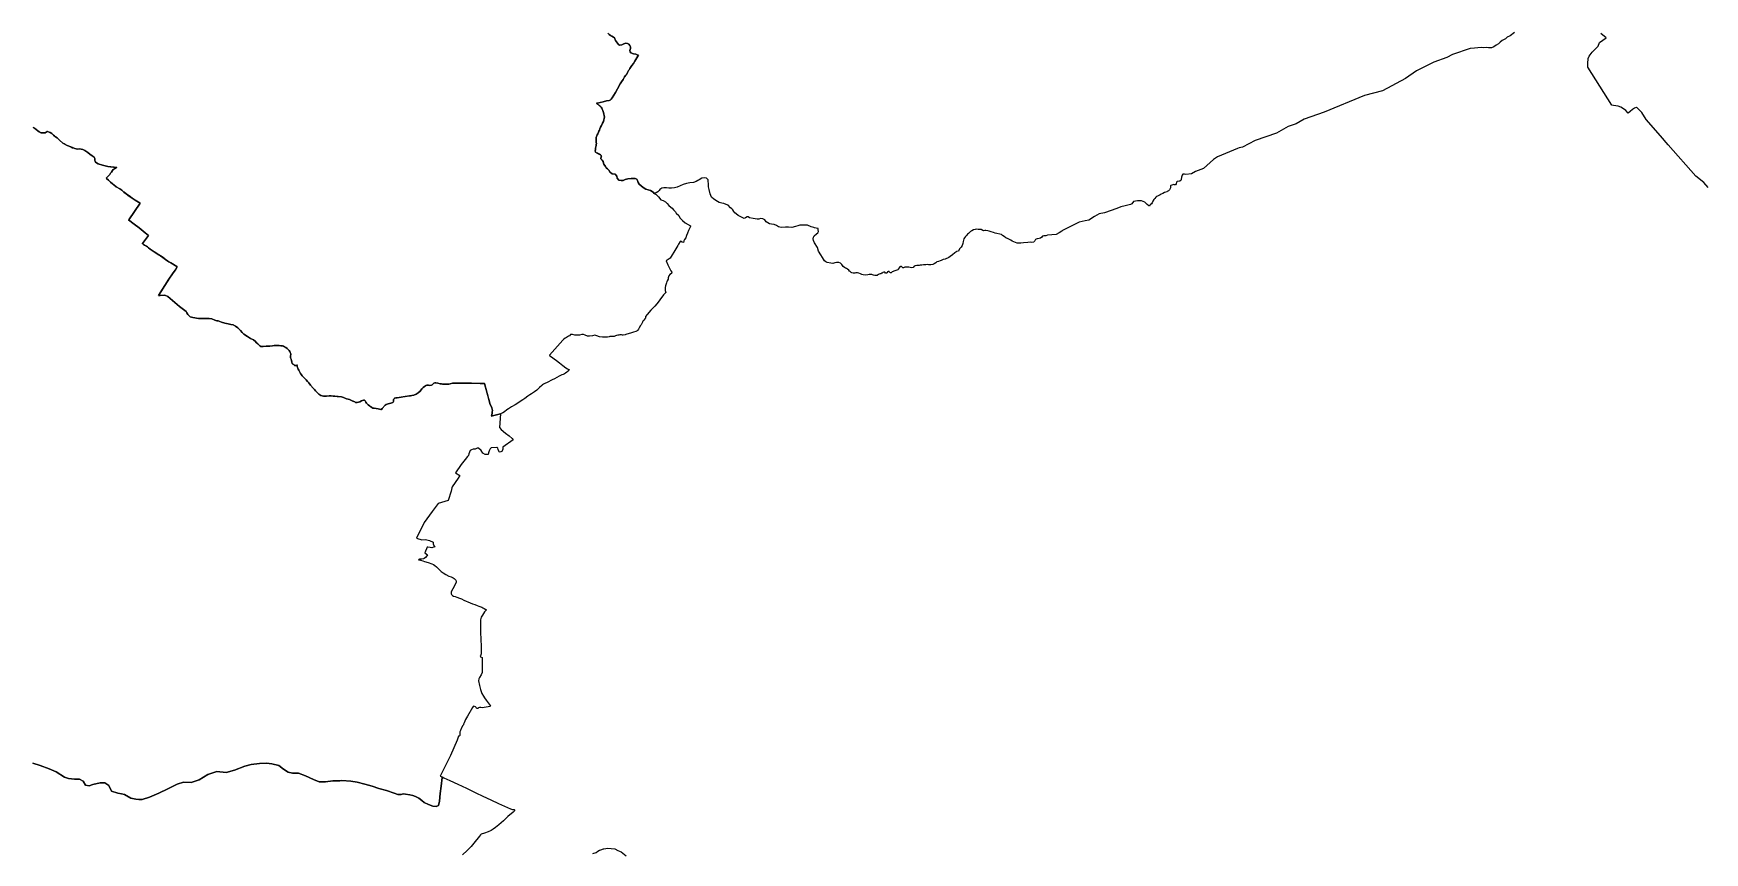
# Model space of a CAD drawing. Header units: metres. Extents: x 245125 to 394351, y 270578 to 4233311.
# Drawn here: x 273242 to 283179, y 4208666 to 4213538 of the extents above; entities that cross this region are included whole.
import ezdxf
from ezdxf.lldxf.tags import DXFTag

# ---------------------------------------------------------------- set-up
doc = ezdxf.new("R2010")
doc.units = ezdxf.units.M
doc.layers.add('ASTOTA', color=7, linetype='Continuous')
tags = doc.linetypes.add('HIDDEN', pattern=[0.375, 0.25, -0.125]).pattern_tags.tags
tags[6:7] = [DXFTag(74, 4), DXFTag(75, 0), DXFTag(340, '0'), DXFTag(46, 1.0), DXFTag(50, 0.0), DXFTag(44, 0.0), DXFTag(45, 0.0)]
tags[4:5] = [DXFTag(74, 4), DXFTag(75, 0), DXFTag(340, '0'), DXFTag(46, 1.0), DXFTag(50, 0.0), DXFTag(44, 0.0), DXFTag(45, 0.0)]

msp = doc.modelspace()

# ---------------------------------------------------------------- linework, layer by layer
at = {"layer": 'ASTOTA', "color": 253, "linetype": 'HIDDEN', "ltscale": 300}
for points in [[(276657.9, 4213539.4), (276666.3, 4213531.1), (276674, 4213526.2), (276681.6, 4213521.2), (276690.8, 4213516.1), (276696.6, 4213511.6), (276703.7, 4213495.8), (276716, 4213480.3), (276721.3, 4213472), (276726.3, 4213468.2), (276741.3, 4213470.4), (276753.3, 4213475.8), (276765.3, 4213479.3), (276774.9, 4213478.5), (276783.5, 4213473.3), (276788.3, 4213466.1), (276791.7, 4213457.6), (276792.3, 4213447.7), (276789.4, 4213436.2), (276789.8, 4213428.7), (276793.9, 4213422.1), (276810.8, 4213416.7), (276823.3, 4213413.5), (276832.4, 4213411.2), (276840.4, 4213407.9), (276836.9, 4213402), (276831, 4213393.2), (276817.4, 4213372.2), (276809.9, 4213359.8), (276801, 4213346.3), (276789.1, 4213328.2), (276784.2, 4213320.7), (276781, 4213316.4), (276775, 4213304.8), (276770, 4213296.4), (276764.7, 4213289.3), (276757.6, 4213279.3), (276748.8, 4213264.7), (276738.3, 4213249.1), (276731.7, 4213237.2), (276715.8, 4213208.2), (276702.7, 4213186.7), (276683.1, 4213155.6), (276677.4, 4213146.9), (276671.4, 4213141.4), (276666.1, 4213139.3), (276650.2, 4213136.9), (276629.4, 4213131.3), (276594.3, 4213123.7), (276590.6, 4213122.7), (276599, 4213116.2), (276606.5, 4213109.3), (276609.1, 4213106.9), (276611.6, 4213104.4), (276617.1, 4213099.1), (276621.1, 4213092.8), (276624.4, 4213086.7), (276627.3, 4213079.1), (276629.2, 4213073.1), (276633.6, 4213059.1), (276636.5, 4213048.6), (276637, 4213041.4), (276636.8, 4213032.4), (276634.4, 4213023.6), (276631.6, 4213014.6), (276625.7, 4213003.3), (276619.2, 4212991), (276614.6, 4212980.9), (276610.5, 4212970.4), (276607.9, 4212962.8), (276604.5, 4212955.5), (276599.4, 4212944.8), (276597.6, 4212940.9), (276594.6, 4212934.5), (276592.2, 4212928.9), (276590.6, 4212924.4), (276589, 4212918.3), (276588.2, 4212913.8), (276587.7, 4212908), (276587.5, 4212902.8), (276588.1, 4212897.4), (276589.2, 4212889.1), (276589.5, 4212883.3), (276589.1, 4212876.6), (276587.6, 4212870.3), (276584.8, 4212855.7), (276583.4, 4212845.5), (276583, 4212839.7), (276583, 4212836.5), (276583.7, 4212833.9), (276585.3, 4212831.2), (276587.6, 4212829), (276590.7, 4212827.3), (276596.6, 4212824.7), (276602.8, 4212822), (276608.1, 4212819.1), (276613.7, 4212815.4), (276617.6, 4212812), (276619.9, 4212808.6), (276619.5, 4212807.4), (276618.7, 4212804.9), (276616.2, 4212791.5), (276624.4, 4212783.8), (276629.3, 4212776), (276632.4, 4212766.9), (276634.7, 4212759.6), (276643.2, 4212746.3), (276648.6, 4212737.4), (276655.5, 4212732.5), (276660.7, 4212726.9), (276665.4, 4212721.9), (276667.9, 4212717.2), (276670.4, 4212712.5), (276673.4, 4212710), (276683.9, 4212703.3), (276700.9, 4212700), (276710.5, 4212689.4), (276713.9, 4212676), (276723.3, 4212665.5), (276736, 4212663), (276749.1, 4212663.9), (276761.5, 4212669.2), (276777.4, 4212672.3), (276795.6, 4212675.1), (276820.3, 4212674.1), (276829.2, 4212670.4), (276834.9, 4212663.8), (276837.8, 4212650.6), (276843.9, 4212641.1), (276856, 4212631), (276867.6, 4212621.9), (276884.5, 4212611.7), (276897.4, 4212607), (276910.4, 4212602.8), (276922.2, 4212598.3), (276928.7, 4212592.6), (276933.6, 4212585.2), (276945.2, 4212579.2), (276958.1, 4212566.8), (276973.2, 4212548.4), (276987, 4212543.3), (277001, 4212536), (277011.2, 4212526.4), (277019.5, 4212514), (277032, 4212504.1), (277039.9, 4212498.4), (277048.6, 4212487.9), (277060.1, 4212475.7), (277064.7, 4212468.9), (277079.4, 4212454.7), (277086.7, 4212440.4), (277101.4, 4212424.2), (277118.5, 4212410.7), (277150.1, 4212393), (277148.6, 4212388.5), (277142.8, 4212377.3), (277136.6, 4212365), (277130.7, 4212349.6), (277126, 4212335.4), (277120.8, 4212322.5), (277114.2, 4212311.4), (277110.4, 4212303.3), (277107.7, 4212295.1), (277107.1, 4212293.4), (277099.4, 4212297), (277089.6, 4212301.5), (277088.7, 4212300.3), (277078.8, 4212284.8), (277073.6, 4212276.5), (277061.7, 4212256.3), (277027.8, 4212200.4), (277004.4, 4212185.7), (277015, 4212160.6), (277032.1, 4212125.5), (277037.4, 4212117.3), (277036.9, 4212109.4), (277026.6, 4212103.4), (277019.6, 4212095.8), (277017.2, 4212084.7), (277015.8, 4212075.4), (277010.7, 4212065.6), (277010.1, 4212064.7), (277008.9, 4212062.5), (277008.4, 4212061.5), (277005.6, 4212054.1), (276999.7, 4212036.7), (276999.3, 4212027.5), (276998.5, 4212009.2), (277002.1, 4211996.6), (276992.6, 4211987.5), (276987.8, 4211982.8), (276984.4, 4211977.4), (276977.7, 4211966.9), (276967.5, 4211952.3), (276956.8, 4211939.6), (276949.1, 4211930.4), (276936.5, 4211915.3), (276914.2, 4211891), (276891.6, 4211866.4), (276880.9, 4211854.5), (276880.7, 4211844.7), (276877, 4211839.6), (276871.7, 4211832.1), (276866.7, 4211825.4), (276863.5, 4211820.1), (276859.2, 4211812.7), (276854.9, 4211805), (276852.9, 4211801.2), (276844.5, 4211786.9), (276840.8, 4211779.5), (276835.8, 4211772.9), (276833, 4211768.9), (276828.4, 4211766.2), (276823.2, 4211764.9), (276809.6, 4211761.2), (276791.9, 4211755.5), (276771.5, 4211749.1), (276765.4, 4211747.2), (276760.7, 4211745.8), (276749.4, 4211743.4), (276744, 4211743.6), (276738.8, 4211745.3), (276734.4, 4211745.9), (276730, 4211745.1), (276722.8, 4211743.7), (276716.3, 4211743.1), (276709.9, 4211740.9), (276703.8, 4211738.7), (276694.4, 4211735.9), (276688.9, 4211736.1), (276681.9, 4211736.1), (276676, 4211735.3), (276670.6, 4211734.9), (276668.9, 4211734.6), (276665.3, 4211734), (276656.6, 4211731.8), (276625.7, 4211731.9), (276608.4, 4211733.7), (276592.9, 4211739.2), (276580.6, 4211742.1), (276567.2, 4211740), (276549.3, 4211737.1), (276536.5, 4211737.9), (276523.3, 4211742.1), (276513.9, 4211747.4), (276502.9, 4211746.3), (276488.7, 4211742.6), (276476.6, 4211742.6), (276461.9, 4211743.7), (276447.5, 4211746.1), (276435.7, 4211747.1), (276429.6, 4211739.6), (276423.8, 4211736.4), (276412, 4211729.9), (276404.9, 4211726.1), (276396.5, 4211719.5), (276389.6, 4211713.3), (276342.7, 4211659.1), (276311.7, 4211623.5), (276310.6, 4211621.8), (276316.7, 4211617.9), (276352.1, 4211592.2), (276369.7, 4211579.2), (276390.6, 4211562), (276408.1, 4211549.2), (276418.7, 4211542.5), (276427.4, 4211537.9), (276419.5, 4211529.1), (276413.3, 4211523.4), (276405.7, 4211517.2), (276399.1, 4211513.4), (276391.1, 4211509.7), (276383.7, 4211506.8), (276368.3, 4211498.8), (276354.4, 4211492), (276339.6, 4211483.8), (276327.3, 4211476.7), (276296.4, 4211460.7), (276283.9, 4211454.9), (276276, 4211450.8), (276269.7, 4211447.4), (276264.9, 4211443.7), (276252.3, 4211431.9), (276244.4, 4211424.6), (276235.2, 4211416.3), (276222.1, 4211406.1), (276215.2, 4211402.2), (276203.7, 4211394.9), (276193.3, 4211387.8), (276181.3, 4211379.4), (276163.4, 4211365.5), (276153.2, 4211358.2), (276106.8, 4211329.3), (276085.4, 4211316.8), (276066.3, 4211305.3), (276056.2, 4211298.5), (276042.9, 4211287.4), (276034.1, 4211281.4), (276018.8, 4211275.8), (275964.6, 4211261.1), (275965.3, 4211263.4), (275967, 4211269.8), (275969.5, 4211279.9), (275970.5, 4211287.5), (275971.3, 4211295.5), (275970.5, 4211302), (275967.2, 4211310), (275956.6, 4211337.3), (275949.2, 4211362.4), (275924.2, 4211455.6), (275899.4, 4211455.3), (275846.4, 4211457.9), (275834.1, 4211458.2), (275824.5, 4211457), (275812.4, 4211457.1), (275802.3, 4211457.6), (275784.4, 4211457.9), (275775, 4211458), (275759.4, 4211458.3), (275748.5, 4211457.8), (275735, 4211456.7), (275720.8, 4211454.1), (275711.4, 4211452), (275706.7, 4211451.9), (275702, 4211451.9), (275690.1, 4211452.6), (275683.1, 4211452.1), (275674.2, 4211452.1), (275668.2, 4211453.5), (275661.3, 4211454.4), (275646.4, 4211458.1), (275634.7, 4211459.6), (275628.4, 4211459.6), (275623.5, 4211458.3), (275620.4, 4211456.2), (275616.6, 4211450.9), (275613, 4211446.9), (275608.4, 4211444.8), (275599.6, 4211444.4), (275591.1, 4211445.4), (275581.7, 4211444.9), (275575.7, 4211443.8), (275571.5, 4211440.9), (275567.2, 4211437.9), (275560.4, 4211431), (275552.4, 4211423.1), (275542, 4211410.2), (275530.3, 4211400.3), (275517.3, 4211391.9), (275504.6, 4211386.4), (275492, 4211383.4), (275478.9, 4211381.6), (275452.5, 4211378.4), (275428.7, 4211374.8), (275405.5, 4211371.1), (275396.7, 4211369.7), (275389.7, 4211367.8), (275386.2, 4211364.8), (275383.5, 4211361.2), (275383.3, 4211357.7), (275383.6, 4211353.6), (275383.5, 4211348.9), (275381.4, 4211344.2), (275378.6, 4211341.9), (275366.7, 4211338.1), (275350.9, 4211334.6), (275338.7, 4211331.5), (275333.6, 4211327.5), (275316.2, 4211306.8), (275312.3, 4211300.7), (275307.4, 4211301.6), (275291.8, 4211304.6), (275269.1, 4211308), (275261.2, 4211309.7), (275255.1, 4211312.5), (275246, 4211318.7), (275243.3, 4211320.4), (275240.7, 4211322.1), (275233.1, 4211327.9), (275227.7, 4211333.3), (275223.1, 4211338.7), (275218.3, 4211345.5), (275214.3, 4211351.9), (275210.2, 4211355.5), (275205.4, 4211356.6), (275198.6, 4211355.1), (275192, 4211352.1), (275182.8, 4211347.1), (275174.5, 4211343.6), (275167.9, 4211342.3), (275162.9, 4211342.5), (275158.1, 4211343.5), (275155.8, 4211345), (275153.7, 4211346.6), (275144.3, 4211350.4), (275141.8, 4211351.4), (275120.7, 4211359.5), (275114.3, 4211361.8), (275104.7, 4211365.2), (275086.1, 4211372.7), (275073.3, 4211376.3), (275054, 4211378), (275048.3, 4211378.5), (275033.9, 4211380.4), (275023.9, 4211381.1), (275013.1, 4211381.4), (275001.3, 4211381.5), (274985.4, 4211380.7), (274967.5, 4211380.7), (274958.2, 4211381.9), (274950.7, 4211384.5), (274945.1, 4211387.3), (274938.7, 4211392.1), (274933.4, 4211397.3), (274925.3, 4211405.5), (274918.7, 4211412.3), (274913, 4211419), (274906.4, 4211427), (274889.8, 4211446.6), (274879.9, 4211459), (274871.6, 4211468.4), (274863.2, 4211477.7), (274856.2, 4211485.7), (274848.7, 4211492.9), (274840.9, 4211500.8), (274836.3, 4211506.6), (274830.4, 4211515.7), (274823.4, 4211527), (274819.5, 4211534.2), (274816.2, 4211540.9), (274814.2, 4211545.7), (274812, 4211552.8), (274811.1, 4211557.1), (274811, 4211561.8), (274811.5, 4211564.3), (274808.9, 4211564.3), (274805.2, 4211563.3), (274800.1, 4211563.1), (274794.4, 4211563.6), (274793.8, 4211564.6), (274791.5, 4211568.6), (274785.1, 4211570.8), (274780.6, 4211574.5), (274778.9, 4211582.1), (274777.1, 4211592.4), (274773.7, 4211601), (274771.7, 4211609.1), (274771.4, 4211620.4), (274771.9, 4211627.3), (274771.8, 4211632), (274769.7, 4211639.5), (274766.7, 4211645.5), (274762.6, 4211652.6), (274757.8, 4211658.4), (274750.5, 4211664.4), (274743.4, 4211670.3), (274735.2, 4211674.6), (274728.2, 4211677.9), (274725.5, 4211678.6), (274722.9, 4211679.3), (274712.8, 4211680.4), (274703.8, 4211681.1), (274687.1, 4211681.1), (274674.1, 4211681.7), (274664.4, 4211680.4), (274646.9, 4211678.5), (274626.6, 4211676.7), (274608.5, 4211675.5), (274600.4, 4211674.8), (274594.9, 4211674.8), (274588.8, 4211679), (274582.2, 4211684.8), (274576, 4211690.6), (274567.4, 4211700.2), (274562.5, 4211705.5), (274550.6, 4211714.9), (274533.8, 4211723.2), (274514.2, 4211734.9), (274492.4, 4211749.7), (274482.8, 4211758.7), (274472.6, 4211771.8), (274457.4, 4211786.4), (274443.2, 4211796.2), (274429.5, 4211803.8), (274416.6, 4211807.3), (274399.1, 4211809.7), (274380.3, 4211814.8), (274360.2, 4211821), (274341.3, 4211827.5), (274331.8, 4211828.8), (274321.4, 4211831.4), (274303.1, 4211840.1), (274287.4, 4211841.5), (274224.2, 4211842.9), (274190.4, 4211847.4), (274175, 4211852.5), (274160.2, 4211865.8), (274155.1, 4211876), (274150, 4211883.6), (274109.9, 4211914.2), (274040.5, 4211974), (274022.9, 4211980.1), (273995.5, 4211979.7), (273985.7, 4211978.9), (274047.7, 4212076), (274052.2, 4212083), (274064.8, 4212101.8), (274073.2, 4212113.9), (274086, 4212131.7), (274096.2, 4212147.9), (274096.8, 4212148.8), (274094.6, 4212150.6), (274085, 4212156.6), (274069.5, 4212166.5), (274058.6, 4212172.8), (274051.4, 4212176.5), (274047.6, 4212179.2), (274041.5, 4212184), (274028.3, 4212193.5), (274020.2, 4212200), (274019.7, 4212200.3), (273997.9, 4212215.2), (273991.8, 4212218.4), (273987.4, 4212221), (273959.9, 4212239.3), (273936.9, 4212255.2), (273926.7, 4212262.4), (273922.7, 4212265.8), (273919.9, 4212268.9), (273914.7, 4212272.7), (273909.6, 4212275.2), (273902.9, 4212279.1), (273896.3, 4212283.3), (273891.2, 4212287), (273890.3, 4212287.6), (273914.9, 4212320.6), (273926.7, 4212336.8), (273907, 4212352.5), (273870.2, 4212380.8), (273840.5, 4212403.5), (273807.8, 4212428.1), (273808.7, 4212429.3), (273876.1, 4212528.9), (273867.8, 4212533.9), (273847.9, 4212545.9), (273828.6, 4212558.6), (273818.9, 4212565.4), (273794.1, 4212582.9), (273781.6, 4212592.8), (273779.6, 4212594.4), (273767.2, 4212604.6), (273756.1, 4212612.9), (273734.6, 4212626), (273711.7, 4212643.4), (273700.4, 4212652.3), (273689.4, 4212664.8), (273675.9, 4212675.1), (273674.5, 4212676.2), (273678.4, 4212681.2), (273687.1, 4212689.7), (273695.5, 4212698.6), (273701.2, 4212706.3), (273706.1, 4212713.3), (273712.2, 4212722.2), (273717.1, 4212728.6), (273723.4, 4212732.8), (273729.8, 4212736.6), (273738, 4212740.4), (273733.9, 4212740.8), (273722.6, 4212742), (273685.5, 4212745.8), (273652, 4212753.6), (273627.1, 4212762.6), (273610.9, 4212772.9), (273609.2, 4212777.7), (273607.5, 4212782.6), (273607.7, 4212793.3), (273602.5, 4212801.2), (273590.9, 4212810.6), (273577, 4212820.2), (273564.9, 4212829.5), (273548, 4212842.2), (273536.7, 4212847.8), (273525.6, 4212850.3), (273515, 4212850.6), (273503.3, 4212849.9), (273487.8, 4212852.4), (273477.8, 4212857.1), (273463.6, 4212863.3), (273442.2, 4212871.6), (273437.6, 4212873.8), (273423.9, 4212880.2), (273416.6, 4212885), (273395.2, 4212905.2), (273384.1, 4212915.8), (273374.1, 4212923.2), (273367.9, 4212928), (273361.6, 4212932.9), (273351.3, 4212941.8), (273342.5, 4212947.7), (273336.4, 4212950.5), (273326.2, 4212955.1), (273323.4, 4212955.2), (273317.4, 4212949.6), (273312.5, 4212947.2), (273307.7, 4212945.9), (273302.5, 4212945.6), (273297.7, 4212945.6), (273292.2, 4212946.2), (273286.9, 4212947.4), (273283.7, 4212948.6), (273280.1, 4212950.2), (273276.5, 4212951.9), (273269, 4212958.9), (273257.5, 4212966.8), (273247.5, 4212973.6), (273240, 4212978.6)], [(282049.3, 4213542.5), (282022.5, 4213523.8), (282005.7, 4213515.7), (281995.1, 4213505.1), (281975.9, 4213495.9), (281964.2, 4213486.3), (281953.1, 4213476.5), (281940, 4213467.5), (281926.9, 4213457.5), (281912.7, 4213452.3), (281895.2, 4213452.5), (281880.6, 4213453.6), (281866.1, 4213452.6), (281851.1, 4213453.9), (281831.7, 4213452.5), (281810.8, 4213450.8), (281785.3, 4213448), (281681.1, 4213412.5), (281645.7, 4213394), (281568.3, 4213366.5), (281465.4, 4213315.5), (281400.2, 4213269.5), (281263.3, 4213196.5), (281157, 4213169), (280916.8, 4213069.5), (280799, 4213027.5), (280750.9, 4213001), (280703.6, 4212985), (280634.3, 4212945), (280507.3, 4212900), (280432.2, 4212860.5), (280412.6, 4212857), (280402.6, 4212853), (280283.4, 4212803.5), (280258.2, 4212787.5), (280199, 4212733.5), (280152.1, 4212716.5), (280127.9, 4212702.5), (280094.7, 4212699.5), (280087, 4212700), (280076.8, 4212699.9), (280072.5, 4212694.6), (280069.6, 4212683.2), (280067.7, 4212668.6), (280065.3, 4212663.3), (280059.4, 4212659.4), (280055.1, 4212658.7), (280042.9, 4212657.6), (280040, 4212653.1), (280037.3, 4212643.9), (280033.2, 4212638.1), (280030, 4212636.9), (280025.3, 4212638.2), (280020.4, 4212639.9), (280011.3, 4212636.2), (280005.6, 4212633.7), (280003.4, 4212630.3), (280003.2, 4212626.7), (280004.1, 4212622.4), (280003.9, 4212618.5), (279999.1, 4212610.9), (279996.6, 4212607.4), (279991.8, 4212602.2), (279984.4, 4212597.4), (279981, 4212595.5), (279968.2, 4212590.7), (279957.3, 4212585.7), (279948.9, 4212581.3), (279942.5, 4212578.6), (279933.6, 4212573.9), (279926.2, 4212570.3), (279920.6, 4212566.9), (279915.3, 4212563.8), (279909.5, 4212556.8), (279904.2, 4212549.9), (279898.5, 4212539.7), (279893.8, 4212530.7), (279889.5, 4212524.9), (279882.9, 4212517.4), (279877.6, 4212510.4), (279874.7, 4212511.8), (279863.8, 4212520), (279851.6, 4212533.7), (279830.4, 4212541.3), (279818.9, 4212542.2), (279807.4, 4212541.4), (279796.2, 4212540.7), (279784, 4212537.6), (279773.3, 4212524.2), (279766.2, 4212521.2), (279734.8, 4212513.1), (279707.5, 4212506.7), (279683.7, 4212496.3), (279611, 4212471), (279579.6, 4212464.6), (279552.5, 4212449.8), (279517.8, 4212427.2), (279495.3, 4212422.5), (279459.5, 4212415.5), (279432, 4212402), (279361.1, 4212366.1), (279357.2, 4212362.5), (279340.5, 4212352.5), (279322.9, 4212342.1), (279273, 4212337.5), (279262.5, 4212333), (279251.2, 4212333.8), (279243.2, 4212331), (279238.6, 4212326.3), (279229.5, 4212319.9), (279222.3, 4212317.5), (279210.5, 4212315.1), (279205.4, 4212313.8), (279201.6, 4212311.3), (279198.8, 4212307.7), (279196.8, 4212304), (279192.8, 4212300.8), (279190.8, 4212296), (279179.6, 4212294.6), (279170.9, 4212295.9), (279155.6, 4212294.2), (279129.1, 4212292.5), (279114.1, 4212290.9), (279101.1, 4212291.2), (279092.3, 4212291), (279061.7, 4212302.5), (279053.3, 4212308.8), (279039, 4212316), (279023.6, 4212322.5), (279014.6, 4212329.6), (279004.1, 4212335.9), (278998.8, 4212341.2), (278960.6, 4212349.4), (278950.6, 4212353.3), (278937.5, 4212357.5), (278925.7, 4212360.7), (278916.4, 4212363.5), (278905.9, 4212365.9), (278899.7, 4212366.1), (278891.8, 4212363.7), (278887.7, 4212364.7), (278877.5, 4212372.5), (278867.1, 4212372.5), (278859.7, 4212372.5), (278848, 4212373), (278841.5, 4212371.7), (278831.8, 4212369.4), (278822.5, 4212364.4), (278814.4, 4212359.4), (278806.5, 4212351.7), (278802.2, 4212347.5), (278797.1, 4212342.9), (278791.2, 4212336.8), (278784, 4212329), (278779.4, 4212322.2), (278774.4, 4212315.2), (278772.4, 4212308.5), (278770.8, 4212299.8), (278768.6, 4212287.6), (278765.4, 4212275.5), (278759.3, 4212265.7), (278748.9, 4212256.1), (278743.3, 4212243.3), (278731.6, 4212240.6), (278726.7, 4212236.2), (278721.1, 4212232.8), (278706.6, 4212220.4), (278694, 4212210.9), (278684.7, 4212204.6), (278663.2, 4212195.1), (278652.2, 4212192.5), (278640.2, 4212187.9), (278633.6, 4212184.6), (278623.9, 4212180.8), (278614.9, 4212178.3), (278607.3, 4212173.9), (278598.1, 4212168.1), (278590.7, 4212163.7), (278577.9, 4212161.6), (278571.3, 4212160.7), (278564.6, 4212161.7), (278556.8, 4212163), (278549.5, 4212162.2), (278535.4, 4212161.3), (278525.6, 4212160.2), (278514.5, 4212159.3), (278509.4, 4212158.1), (278498.7, 4212158), (278494.5, 4212157.6), (278485.6, 4212155.5), (278479.8, 4212153.7), (278472.3, 4212146.2), (278464.3, 4212144.5), (278454.6, 4212145), (278447.7, 4212146.9), (278441, 4212148.2), (278430.3, 4212148.2), (278423.5, 4212146.9), (278416.6, 4212143.6), (278411.1, 4212143.8), (278404.8, 4212150.7), (278401, 4212151.8), (278397.6, 4212151.2), (278394, 4212148.6), (278390.1, 4212143.4), (278384.4, 4212135.5), (278381.6, 4212132.1), (278375.6, 4212129.4), (278369.7, 4212128.2), (278365.1, 4212126.1), (278349, 4212120.7), (278345.1, 4212115.9), (278341.5, 4212114.2), (278337.6, 4212114.3), (278335.1, 4212115.4), (278333.2, 4212117.9), (278329.7, 4212121.9), (278325.3, 4212121.7), (278321.5, 4212118.9), (278317.9, 4212114.1), (278314.3, 4212112.6), (278309.6, 4212112.5), (278303.8, 4212117.3), (278299, 4212117.6), (278293.7, 4212115.7), (278289.4, 4212111.7), (278287, 4212110.9), (278281.4, 4212108.8), (278277.6, 4212107.3), (278271.9, 4212105.5), (278266.9, 4212103.5), (278262, 4212100.4), (278258.5, 4212098.4), (278252.2, 4212097.2), (278244.4, 4212098.3), (278237.9, 4212100), (278232.3, 4212102.1), (278226.7, 4212103.5), (278217.6, 4212103.7), (278212.6, 4212104.2), (278203.1, 4212102.6), (278188.2, 4212099.4), (278176.7, 4212101.2), (278168.6, 4212104), (278160.8, 4212108.1), (278149.5, 4212111.9), (278141.6, 4212113.1), (278132.9, 4212112.9), (278126.3, 4212112.5), (278117.2, 4212112.5), (278108.9, 4212114.1), (278103.7, 4212116.3), (278097.8, 4212120.8), (278094.2, 4212124.6), (278090.2, 4212129.9), (278083.5, 4212135.9), (278076.6, 4212140.3), (278071.4, 4212141.4), (278064.3, 4212146.5), (278057.4, 4212152.2), (278048.5, 4212162.7), (278041.2, 4212170.6), (278030.3, 4212174.6), (278017, 4212174.9), (278007, 4212173.1), (277994.6, 4212170.1), (277983, 4212170.6), (277962.5, 4212175.7), (277953, 4212179.4), (277947, 4212185.7), (277933.7, 4212204.9), (277923.3, 4212220.2), (277910.9, 4212243.3), (277904.4, 4212264.4), (277886.6, 4212292.2), (277880, 4212306.3), (277878.5, 4212316.8), (277880.2, 4212325.8), (277885, 4212334), (277898.4, 4212346.1), (277905.9, 4212352.2), (277909.4, 4212360.6), (277909, 4212369.1), (277908.3, 4212376.9), (277896.1, 4212379), (277886.9, 4212381.6), (277882.3, 4212383.2), (277875.1, 4212385.8), (277867.1, 4212388.4), (277859, 4212391.4), (277852.9, 4212394.3), (277844, 4212396.5), (277824.5, 4212398.1), (277817, 4212397.5), (277811.2, 4212396.4), (277804.9, 4212397.1), (277800.1, 4212397), (277786.7, 4212394.3), (277773.2, 4212389.3), (277750.8, 4212384.1), (277731.7, 4212385.2), (277713.9, 4212386.4), (277688.9, 4212383.6), (277672.6, 4212387.1), (277661, 4212396), (277645.8, 4212400.4), (277631, 4212402.9), (277618.6, 4212405.3), (277608.2, 4212412), (277599.9, 4212417.5), (277590.5, 4212428.7), (277580.2, 4212435.7), (277566.1, 4212436.3), (277555.4, 4212433.8), (277545.1, 4212432.9), (277533.6, 4212435.1), (277521.7, 4212436.9), (277500, 4212441.7), (277491.3, 4212446.5), (277486.4, 4212446.4), (277476.5, 4212440), (277468.5, 4212437), (277448.2, 4212446.1), (277433.5, 4212455.1), (277421.3, 4212463.8), (277412.1, 4212471.3), (277406.8, 4212479.5), (277401.8, 4212489.4), (277395.6, 4212495.4), (277387.3, 4212500.8), (277373.5, 4212515.7), (277361.6, 4212521.2), (277348, 4212525.5), (277336.1, 4212527.3), (277320.3, 4212532.5), (277308.9, 4212538.6), (277288.2, 4212552.4), (277274.8, 4212564.6), (277266.3, 4212583), (277259.4, 4212608.8), (277257.1, 4212626.1), (277255.7, 4212644.6), (277254.8, 4212657.6), (277253.8, 4212666), (277245.3, 4212677), (277229.9, 4212679.6), (277216.9, 4212677), (277201.5, 4212667.8), (277192.4, 4212662.5), (277183.1, 4212657.8), (277166.6, 4212651.7), (277145.1, 4212648.2), (277126.3, 4212644.7), (277104.7, 4212638.3), (277087.8, 4212631.5), (277070, 4212623.6), (277055, 4212618.9), (277035.4, 4212616.6), (277020.2, 4212617), (277006.2, 4212618.4), (276990.8, 4212618.4), (276979.3, 4212616.9), (276967.7, 4212608.8), (276963.7, 4212603.4), (276955.6, 4212595), (276945.9, 4212589.1), (276933.6, 4212585.2), (276928.7, 4212592.6), (276922.2, 4212598.3), (276910.4, 4212602.8), (276897.4, 4212607), (276884.5, 4212611.7), (276867.6, 4212621.9), (276856, 4212631), (276843.9, 4212641.1), (276837.8, 4212650.6), (276834.9, 4212663.8), (276829.2, 4212670.4), (276820.3, 4212674.1), (276795.6, 4212675.1), (276777.4, 4212672.3), (276761.5, 4212669.2), (276749.1, 4212663.9), (276736, 4212663), (276723.3, 4212665.5), (276713.9, 4212676), (276710.5, 4212689.4), (276700.9, 4212700), (276683.9, 4212703.3), (276673.4, 4212710), (276670.4, 4212712.5), (276665.4, 4212721.9), (276660.7, 4212726.9), (276655.5, 4212732.5), (276648.6, 4212737.4), (276643.2, 4212746.3), (276634.7, 4212759.6), (276632.4, 4212766.9), (276629.3, 4212776), (276624.4, 4212783.8), (276616.2, 4212791.5), (276618.7, 4212804.9), (276619.9, 4212808.6), (276617.6, 4212812), (276613.7, 4212815.4), (276608.1, 4212819.1), (276602.8, 4212822), (276596.6, 4212824.7), (276590.7, 4212827.3), (276587.6, 4212829), (276585.3, 4212831.2), (276583.7, 4212833.9), (276583, 4212836.5), (276583, 4212839.7), (276583.4, 4212845.5), (276584.8, 4212855.7), (276587.6, 4212870.3), (276589.1, 4212876.6), (276589.5, 4212883.3), (276589.2, 4212889.1), (276588.1, 4212897.4), (276587.5, 4212902.8), (276587.7, 4212908), (276588.2, 4212913.8), (276589, 4212918.3), (276590.6, 4212924.4), (276592.2, 4212928.9), (276594.6, 4212934.5), (276597.6, 4212940.9), (276599.4, 4212944.8), (276604.5, 4212955.5), (276607.9, 4212962.8), (276610.5, 4212970.4), (276614.6, 4212980.9), (276619.2, 4212991), (276625.7, 4213003.3), (276631.6, 4213014.6), (276634.4, 4213023.6), (276636.8, 4213032.4), (276637, 4213041.4), (276636.5, 4213048.6), (276633.6, 4213059.1), (276629.2, 4213073.1), (276627.3, 4213079.1), (276624.4, 4213086.7), (276621.1, 4213092.8), (276617.1, 4213099.1), (276611.6, 4213104.4), (276606.5, 4213109.3), (276599, 4213116.2), (276590.6, 4213122.7), (276594.3, 4213123.7), (276629.4, 4213131.3), (276650.2, 4213136.9), (276666.1, 4213139.3), (276671.4, 4213141.4), (276677.4, 4213146.9), (276683.1, 4213155.6), (276702.7, 4213186.7), (276715.8, 4213208.2), (276731.7, 4213237.2), (276738.3, 4213249.1), (276748.8, 4213264.7), (276757.6, 4213279.3), (276764.7, 4213289.3), (276770, 4213296.4), (276775, 4213304.8), (276781, 4213316.4), (276784.2, 4213320.7), (276789.1, 4213328.2), (276801, 4213346.3), (276809.9, 4213359.8), (276817.4, 4213372.2), (276831, 4213393.2), (276836.9, 4213402), (276840.4, 4213407.9), (276832.4, 4213411.2), (276823.3, 4213413.5), (276810.8, 4213416.7), (276793.9, 4213422.1), (276789.8, 4213428.7), (276789.4, 4213436.2), (276792.3, 4213447.7), (276791.7, 4213457.6), (276788.3, 4213466.1), (276783.5, 4213473.3), (276774.9, 4213478.5), (276765.3, 4213479.3), (276753.3, 4213475.8), (276741.3, 4213470.4), (276726.3, 4213468.2), (276721.3, 4213472), (276716, 4213480.3), (276703.7, 4213495.8), (276696.6, 4213511.6), (276690.8, 4213516.1), (276681.6, 4213521.2), (276674, 4213526.2), (276666.3, 4213531.1), (276657.9, 4213539.4)], [(283199.7, 4212621), (283174.8, 4212650.5), (283128.1, 4212688), (282962.9, 4212876), (282917.4, 4212927.8), (282831.5, 4213025.5), (282805.6, 4213068), (282775.3, 4213099.9), (282772.4, 4213098), (282763.4, 4213093), (282751.1, 4213085.3), (282736.1, 4213073.7), (282725.3, 4213063.3), (282710, 4213078.7), (282697.6, 4213088.7), (282681.6, 4213100.1), (282665, 4213104.8), (282651.1, 4213107.4), (282637.8, 4213109.8), (282627.1, 4213111.8), (282484.4, 4213336.9), (282484.4, 4213358.1), (282487.3, 4213387.7), (282493.2, 4213401.8), (282511.5, 4213426.5), (282545.9, 4213462.5), (282554.5, 4213484.5), (282594.8, 4213511.7), (282562.5, 4213538.3)], [(273240, 4212978.6), (273244.3, 4212975.7), (273247.5, 4212973.6), (273257.5, 4212966.8), (273269, 4212958.9), (273276.5, 4212951.9), (273280.1, 4212950.2), (273283.7, 4212948.6), (273286.9, 4212947.4), (273292.2, 4212946.2), (273297.7, 4212945.6), (273302.5, 4212945.6), (273307.7, 4212945.9), (273312.5, 4212947.2), (273317.4, 4212949.6), (273323.4, 4212955.2), (273326.2, 4212955.1), (273336.4, 4212950.5), (273342.5, 4212947.7), (273351.3, 4212941.8), (273361.6, 4212932.9), (273374.1, 4212923.2), (273384.1, 4212915.8), (273395.2, 4212905.2), (273398.6, 4212901.9), (273416.6, 4212885), (273423.9, 4212880.2), (273442.2, 4212871.6), (273463.6, 4212863.3), (273475.3, 4212858.2), (273477.8, 4212857.1), (273487.8, 4212852.4), (273503.3, 4212849.9), (273515, 4212850.6), (273525.6, 4212850.3), (273536.7, 4212847.8), (273548, 4212842.2), (273558, 4212834.7), (273564.9, 4212829.5), (273577, 4212820.2), (273590.9, 4212810.6), (273602.5, 4212801.2), (273607.7, 4212793.3), (273607.5, 4212782.6), (273610.9, 4212772.9), (273627.1, 4212762.6), (273652, 4212753.6), (273685.5, 4212745.8), (273734.1, 4212740.8), (273738, 4212740.4), (273729.8, 4212736.6), (273723.4, 4212732.8), (273717.1, 4212728.6), (273712.2, 4212722.2), (273706.1, 4212713.3), (273701.2, 4212706.3), (273695.5, 4212698.6), (273687.1, 4212689.7), (273678.4, 4212681.2), (273674.5, 4212676.2), (273676.1, 4212675), (273689.4, 4212664.8), (273700.4, 4212652.3), (273711.7, 4212643.4), (273718.5, 4212638.3), (273734.6, 4212626), (273756.1, 4212612.9), (273767.2, 4212604.6), (273779.6, 4212594.4), (273794.1, 4212582.9), (273811.3, 4212570.7), (273828.6, 4212558.6), (273847.9, 4212545.9), (273876.1, 4212528.9), (273808.7, 4212429.3), (273807.8, 4212428.1), (273840.5, 4212403.5), (273870.2, 4212380.8), (273907, 4212352.5), (273926.7, 4212336.8), (273914.9, 4212320.6), (273890.3, 4212287.6), (273896.3, 4212283.3), (273902.9, 4212279.1), (273909.6, 4212275.2), (273914.7, 4212272.7), (273919.9, 4212268.9), (273922.7, 4212265.8), (273926.7, 4212262.4), (273936.9, 4212255.2), (273959.9, 4212239.3), (273987.4, 4212221), (273991.8, 4212218.4), (273997.9, 4212215.2), (274020.2, 4212200), (274028.3, 4212193.5), (274041.5, 4212184), (274047.6, 4212179.2), (274051.4, 4212176.5), (274058.6, 4212172.8), (274069.5, 4212166.5), (274085, 4212156.6), (274094.6, 4212150.6), (274096.8, 4212148.8), (274086, 4212131.7), (274073.2, 4212113.9), (274064.8, 4212101.8), (274052.2, 4212083), (273985.7, 4211978.9), (273995.5, 4211979.7), (274022.9, 4211980.1), (274040.5, 4211974), (274109.9, 4211914.2), (274150, 4211883.6), (274155.1, 4211876), (274160.2, 4211865.8), (274175, 4211852.5), (274190.4, 4211847.4), (274224.2, 4211842.9), (274287.4, 4211841.5), (274303.1, 4211840.1), (274321.4, 4211831.4), (274331.8, 4211828.8), (274341.3, 4211827.5), (274360.2, 4211821), (274380.3, 4211814.8), (274399.1, 4211809.7), (274416.6, 4211807.3), (274429.5, 4211803.8), (274443.2, 4211796.2), (274457.4, 4211786.4), (274472.6, 4211771.8), (274482.8, 4211758.7), (274492.4, 4211749.7), (274514.2, 4211734.9), (274533.8, 4211723.2), (274550.6, 4211714.9), (274562.5, 4211705.5), (274567.3, 4211700.3), (274567.4, 4211700.2), (274576, 4211690.6), (274582.2, 4211684.8), (274588.8, 4211679), (274594.9, 4211674.8), (274600.4, 4211674.8), (274608.5, 4211675.5), (274626.6, 4211676.7), (274646.9, 4211678.5), (274664.4, 4211680.4), (274674.1, 4211681.7), (274687.1, 4211681.1), (274703.8, 4211681.1), (274712.8, 4211680.4), (274722.9, 4211679.3), (274728.2, 4211677.9), (274735.2, 4211674.6), (274743.4, 4211670.3), (274750.5, 4211664.4), (274757.8, 4211658.4), (274762.6, 4211652.6), (274766.7, 4211645.5), (274769.7, 4211639.5), (274771.8, 4211632), (274771.9, 4211627.3), (274771.4, 4211620.4), (274771.7, 4211609.1), (274773.7, 4211601), (274777.1, 4211592.4), (274778.9, 4211582.1), (274780.6, 4211574.5), (274785.1, 4211570.8), (274791.5, 4211568.6), (274793.4, 4211565.4), (274794.4, 4211563.6), (274800.1, 4211563.1), (274805.2, 4211563.3), (274808.9, 4211564.3), (274811.5, 4211564.3), (274811, 4211561.8), (274811.1, 4211557.1), (274812, 4211552.8), (274814.2, 4211545.7), (274816.2, 4211540.9), (274819.5, 4211534.2), (274823.4, 4211527), (274830.4, 4211515.7), (274836.3, 4211506.6), (274840.9, 4211500.8), (274848.7, 4211492.9), (274856.2, 4211485.7), (274863.2, 4211477.7), (274871.6, 4211468.4), (274879.9, 4211459), (274889.8, 4211446.6), (274906.4, 4211427), (274913, 4211419), (274918.7, 4211412.3), (274925.3, 4211405.5), (274933.4, 4211397.3), (274938.7, 4211392.1), (274945.1, 4211387.3), (274950.7, 4211384.5), (274958.2, 4211381.9), (274967.5, 4211380.7), (274985.4, 4211380.7), (275001.3, 4211381.5), (275013.1, 4211381.4), (275023.9, 4211381.1), (275033.9, 4211380.4), (275048.3, 4211378.5), (275054.6, 4211378), (275073.3, 4211376.3), (275086.1, 4211372.7), (275104.7, 4211365.2), (275120.7, 4211359.5), (275141.8, 4211351.4), (275153.7, 4211346.6), (275155.8, 4211345), (275158.1, 4211343.5), (275162.9, 4211342.5), (275167.9, 4211342.3), (275174.5, 4211343.6), (275182.8, 4211347.1), (275192, 4211352.1), (275198.6, 4211355.1), (275205.4, 4211356.6), (275210.2, 4211355.5), (275214.3, 4211351.9), (275218.3, 4211345.5), (275223.1, 4211338.7), (275227.7, 4211333.3), (275233.1, 4211327.9), (275240.7, 4211322.1), (275246, 4211318.7), (275255.1, 4211312.5), (275261.2, 4211309.7), (275265.2, 4211308.8), (275269.1, 4211308), (275291.8, 4211304.6), (275307.4, 4211301.6), (275312.3, 4211300.7), (275316.2, 4211306.8), (275333.6, 4211327.5), (275338.7, 4211331.5), (275350.9, 4211334.6), (275366.7, 4211338.1), (275378.6, 4211341.9), (275381.4, 4211344.2), (275383.5, 4211348.9), (275383.6, 4211353.6), (275383.3, 4211357.7), (275383.5, 4211361.2), (275386.2, 4211364.8), (275389.7, 4211367.8), (275396.7, 4211369.7), (275405.5, 4211371.1), (275428.7, 4211374.8), (275448.4, 4211377.8), (275452.5, 4211378.4), (275478.9, 4211381.6), (275484.8, 4211382.4), (275492, 4211383.4), (275504.6, 4211386.4), (275517.3, 4211391.9), (275530.3, 4211400.3), (275542, 4211410.2), (275552.4, 4211423.1), (275560.4, 4211431), (275567.2, 4211437.9), (275575.7, 4211443.8), (275581.7, 4211444.9), (275591.1, 4211445.4), (275599.6, 4211444.4), (275608.4, 4211444.8), (275613, 4211446.9), (275616.6, 4211450.9), (275620.4, 4211456.2), (275623.5, 4211458.3), (275628.4, 4211459.6), (275634.7, 4211459.6), (275646.4, 4211458.1), (275661.3, 4211454.4), (275668.2, 4211453.5), (275674.2, 4211452.1), (275683.1, 4211452.1), (275690.1, 4211452.6), (275702, 4211451.9), (275711.4, 4211452), (275720.8, 4211454.1), (275735, 4211456.7), (275743.8, 4211457.4), (275748.5, 4211457.8), (275759.4, 4211458.3), (275775, 4211458), (275784.4, 4211457.9), (275802.3, 4211457.6), (275812.4, 4211457.1), (275818.7, 4211457), (275824.5, 4211457), (275827.8, 4211457.4), (275834.1, 4211458.2), (275846.4, 4211457.9), (275899.4, 4211455.3), (275924.2, 4211455.6), (275948.3, 4211366.1), (275949.2, 4211362.4), (275956.6, 4211337.3), (275967.2, 4211310), (275967.7, 4211308.7), (275970.5, 4211302), (275971.3, 4211295.5), (275970.5, 4211287.5), (275969.5, 4211279.9), (275967, 4211269.8), (275965.2, 4211263.3), (275964.6, 4211261.1), (276018.8, 4211275.8), (276018.7, 4211274.2), (276014.2, 4211194.4), (276023, 4211182.8), (276048.3, 4211159.6), (276071.2, 4211143.4), (276088.4, 4211128.1), (276093.8, 4211121.5), (276032.9, 4211076), (276032.5, 4211065.5), (276029.1, 4211054.9), (276027.4, 4211052), (276021.8, 4211049), (276016.5, 4211047.5), (276011.1, 4211048.9), (276008.7, 4211053.3), (276005.7, 4211063.9), (276003.5, 4211071.1), (275998.2, 4211075), (275963, 4211073.7), (275958.7, 4211066.7), (275951.9, 4211055.8), (275948.3, 4211044.1), (275947, 4211033.3), (275928.2, 4211033.1), (275915.2, 4211041.3), (275904.9, 4211057), (275889.5, 4211070.5), (275881.5, 4211071.5), (275868.8, 4211065.8), (275857, 4211065), (275847.5, 4211061.2), (275839.7, 4211057), (275831.9, 4211037.9), (275828.7, 4211027.9), (275822.7, 4211020.6), (275809, 4211003.9), (275785.5, 4210973.5), (275752.5, 4210925.2), (275777.7, 4210907.6), (275767.7, 4210892.7), (275731.2, 4210840.7), (275730, 4210834.2), (275726.5, 4210816.1), (275708.7, 4210759.4), (275669.6, 4210747.8), (275648, 4210741.7), (275612.7, 4210693.7), (275581, 4210650.6), (275565.3, 4210629.2), (275520.1, 4210535.1), (275551.7, 4210526.2), (275574.4, 4210527.6), (275598.2, 4210521), (275618.8, 4210511.9), (275619.9, 4210501.2), (275623.6, 4210491.7), (275628.8, 4210486), (275626.4, 4210482.8), (275620.4, 4210482.3), (275611.8, 4210478), (275602.2, 4210481.1), (275588.3, 4210482.9), (275582.7, 4210481.7), (275569.5, 4210448.3), (275585.2, 4210436.8), (275582.1, 4210430.6), (275574.4, 4210420.1), (275565.4, 4210415.3), (275560.9, 4210413.2), (275551, 4210411.5), (275544.1, 4210411.4), (275537, 4210409.8), (275534.8, 4210408.1), (275532.6, 4210406.6), (275543.3, 4210405), (275556.7, 4210401.3), (275567, 4210397.7), (275588.8, 4210391.3), (275610.6, 4210383.6), (275621.7, 4210378.1), (275628.7, 4210373.4), (275638.1, 4210365.3), (275656.9, 4210346.6), (275667.1, 4210337.6), (275678.4, 4210328.5), (275694.8, 4210319), (275713, 4210310.2), (275725.4, 4210304.7), (275737.4, 4210298.9), (275743.5, 4210295.3), (275750.1, 4210289.9), (275753.9, 4210285), (275755.1, 4210281.4), (275755.8, 4210276.9), (275755.3, 4210272.8), (275735.2, 4210234.5), (275726.9, 4210217), (275725.7, 4210212.9), (275725.3, 4210208.3), (275726, 4210204.3), (275727.5, 4210201.2), (275730.1, 4210198.2), (275734.4, 4210194.5), (275740.1, 4210191.2), (275750.2, 4210188.7), (275760.1, 4210185.6), (275776.1, 4210179.1), (275786.8, 4210174.1), (275801, 4210167.1), (275839, 4210151.2), (275852.4, 4210145.8), (275867.8, 4210140.3), (275881.5, 4210135.1), (275891.1, 4210131.3), (275902.9, 4210127), (275908.3, 4210124.7), (275913.6, 4210122), (275922.8, 4210116.6), (275933.1, 4210110.6), (275937, 4210108.5), (275931.5, 4210104.9), (275928.2, 4210102.2), (275924.8, 4210098), (275912.4, 4210076.8), (275905.4, 4210065), (275902.9, 4210058.8), (275901.5, 4210050.9), (275900.7, 4210038), (275900.7, 4210024.4), (275900.7, 4210009.1), (275899.9, 4209983.5), (275900.1, 4209975.3), (275901.2, 4209962.8), (275902.4, 4209946.6), (275903.4, 4209927.6), (275904.6, 4209899.4), (275905.1, 4209873.3), (275905, 4209857.4), (275904.5, 4209847.7), (275903.1, 4209841.6), (275901.1, 4209836.3), (275899.4, 4209833.1), (275900.5, 4209829.6), (275906.7, 4209828.1), (275909.8, 4209826.8), (275910.5, 4209823.2), (275910.9, 4209755.6), (275910.7, 4209736.6), (275905.4, 4209721.8), (275894.7, 4209707.7), (275890, 4209699.6), (275889.6, 4209686.6), (275895.3, 4209658.8), (275900.1, 4209635.3), (275907.9, 4209612.2), (275917.5, 4209596.6), (275924.9, 4209585.7), (275934.2, 4209572.1), (275945.6, 4209555.6), (275957.5, 4209541), (275959.2, 4209537.6), (275958.5, 4209534.2), (275909.6, 4209526.7), (275901.9, 4209527.7), (275894.1, 4209529), (275889.5, 4209525.6), (275884.9, 4209521.8), (275881.3, 4209521.8), (275877.6, 4209524.4), (275875.3, 4209528.2), (275871.5, 4209532.1), (275860.2, 4209535.9), (275856.4, 4209534.7), (275853.5, 4209529.2), (275822.7, 4209477.1), (275812.3, 4209456.9), (275803.1, 4209436.3), (275800, 4209429.3), (275798.8, 4209426), (275796, 4209422.1), (275788.4, 4209408.5), (275781.6, 4209392.5), (275778.2, 4209383.8), (275777.1, 4209379.4), (275777, 4209375.6), (275777.3, 4209372.1), (275777.6, 4209364.8), (275776.8, 4209361.7), (275775.8, 4209359.6), (275773.2, 4209358.7), (275770.7, 4209358.8), (275770.2, 4209357.5), (275761.1, 4209335), (275722.4, 4209243), (275662.8, 4209123.6), (275661.4, 4209120.9), (275673.3, 4209115.5), (275672.9, 4209112.7), (275666.2, 4209061.3), (275660.1, 4209016.7), (275656.1, 4208972.1), (275651.1, 4208946.1), (275636.5, 4208940.1), (275616.9, 4208942.3), (275592.1, 4208951.3), (275565.8, 4208963.9), (275550.8, 4208975.4), (275534.3, 4208988.8), (275513.3, 4208998.4), (275497.9, 4209004.5), (275480.5, 4209009), (275454.5, 4209013.7), (275441.2, 4209014.5), (275427.9, 4209011.5), (275409.5, 4209011.2), (275386.2, 4209018.9), (275340.7, 4209035.8), (275296.8, 4209047.5), (275256.1, 4209059.6), (275212.4, 4209073), (275167.9, 4209084.2), (275129.4, 4209090.5), (275076.4, 4209093.4), (275064.4, 4209093.1), (275021.9, 4209092.2), (274979.7, 4209086.9), (274940.7, 4209086.9), (274907.4, 4209099.5), (274860.3, 4209121.9), (274818.4, 4209138.5), (274782.3, 4209138.5), (274757.4, 4209143), (274728.7, 4209161.9), (274702.3, 4209183), (274660.5, 4209193.9), (274628.7, 4209197.8), (274586.3, 4209195.6), (274536.5, 4209190.3), (274499.3, 4209179.5), (274437, 4209155), (274388.3, 4209142.1), (274331.7, 4209148.4), (274279, 4209130.3), (274228, 4209098.7), (274181, 4209083.3), (274134.1, 4209083.7), (274096.2, 4209071.9), (274040.7, 4209044.7), (273988.7, 4209018.5), (273932.6, 4208995.1), (273888.2, 4208980.6), (273869.2, 4208981.5), (273850.3, 4208982.3), (273822, 4208989.9), (273783, 4209010.9), (273766.7, 4209014.4), (273744.4, 4209019.1), (273743.4, 4209019.5), (273706.7, 4209031.3), (273690.1, 4209064.6), (273667.1, 4209080), (273638.3, 4209081.2), (273596.3, 4209071.1), (273573.8, 4209062.5), (273551, 4209067.4), (273537.7, 4209089.9), (273515.5, 4209101.8), (273486, 4209102.9), (273450.3, 4209106.5), (273427.4, 4209115.1), (273377.6, 4209145.3), (273335.5, 4209163.3), (273283, 4209184), (273237.7, 4209196.6)], [(273237.7, 4209196.6), (273283, 4209184), (273335.5, 4209163.3), (273377.6, 4209145.3), (273427.4, 4209115.1), (273450.3, 4209106.5), (273486, 4209102.9), (273515.5, 4209101.8), (273537.7, 4209089.9), (273551, 4209067.4), (273573.8, 4209062.5), (273596.3, 4209071.1), (273638.3, 4209081.2), (273667.1, 4209080), (273690.1, 4209064.6), (273706.7, 4209031.3), (273743.4, 4209019.5), (273744.4, 4209019.1), (273766.7, 4209014.4), (273783, 4209010.9), (273822, 4208989.9), (273850.3, 4208982.3), (273869.2, 4208981.5), (273888.2, 4208980.6), (273932.6, 4208995.1), (273988.7, 4209018.5), (274040.7, 4209044.7), (274096.2, 4209071.9), (274134.1, 4209083.7), (274181, 4209083.3), (274228, 4209098.7), (274279, 4209130.3), (274331.7, 4209148.4), (274388.3, 4209142.1), (274437, 4209155), (274499.3, 4209179.5), (274536.5, 4209190.3), (274586.3, 4209195.6), (274628.7, 4209197.8), (274660.5, 4209193.9), (274702.3, 4209183), (274728.7, 4209161.9), (274757.4, 4209143), (274782.3, 4209138.5), (274818.4, 4209138.5), (274860.3, 4209121.9), (274907.4, 4209099.5), (274940.7, 4209086.9), (274979.7, 4209086.9), (275021.9, 4209092.2), (275064.4, 4209093.1), (275076.4, 4209093.4), (275129.4, 4209090.5), (275167.9, 4209084.2), (275212.4, 4209073), (275256.1, 4209059.6), (275296.8, 4209047.5), (275340.7, 4209035.8), (275386.2, 4209018.9), (275409.5, 4209011.2), (275427.9, 4209011.5), (275441.2, 4209014.5), (275454.5, 4209013.7), (275480.5, 4209009), (275497.9, 4209004.5), (275513.3, 4208998.4), (275534.3, 4208988.8), (275550.8, 4208975.4), (275565.8, 4208963.9), (275592.1, 4208951.3), (275616.9, 4208942.3), (275636.5, 4208940.1), (275651.1, 4208946.1), (275656.1, 4208972.1), (275660.1, 4209016.7), (275666.2, 4209061.3), (275672.9, 4209112.7), (275673.3, 4209115.5), (275683, 4209110.8), (275717.8, 4209094.6), (275765.7, 4209072), (275816.7, 4209048.3), (275872.7, 4209021.1), (275914.4, 4209001.6), (275962.4, 4208979.7), (276008.5, 4208958.3), (276078.1, 4208925.4), (276091.4, 4208922.4), (276100.6, 4208921.3), (276102.4, 4208919.6), (276102.6, 4208916.8), (276101.8, 4208913.1), (276095.7, 4208906.3), (276063.9, 4208879.4), (276037.6, 4208854.4), (276009.8, 4208830.7), (275990, 4208814.7), (275975.8, 4208804.8), (275963, 4208797.7), (275945.2, 4208789.5), (275925.1, 4208781.4), (275904.8, 4208774.3), (275899.9, 4208770.7), (275894.7, 4208764), (275861.6, 4208721.3), (275844.9, 4208702.6), (275821.1, 4208678.4), (275793.3, 4208653.1)], [(276569.4, 4208659.9), (276587.8, 4208667), (276598.5, 4208673.1), (276609, 4208679.1), (276615.2, 4208681.4), (276631.9, 4208687.6), (276634.3, 4208688.5), (276658.6, 4208691), (276677.6, 4208689.7), (276698.5, 4208687.2), (276718.1, 4208678.4), (276737.7, 4208669.5), (276766.4, 4208646.7)]]:
    msp.add_lwpolyline(points, dxfattribs=at)

doc.saveas('drawing.dxf')
